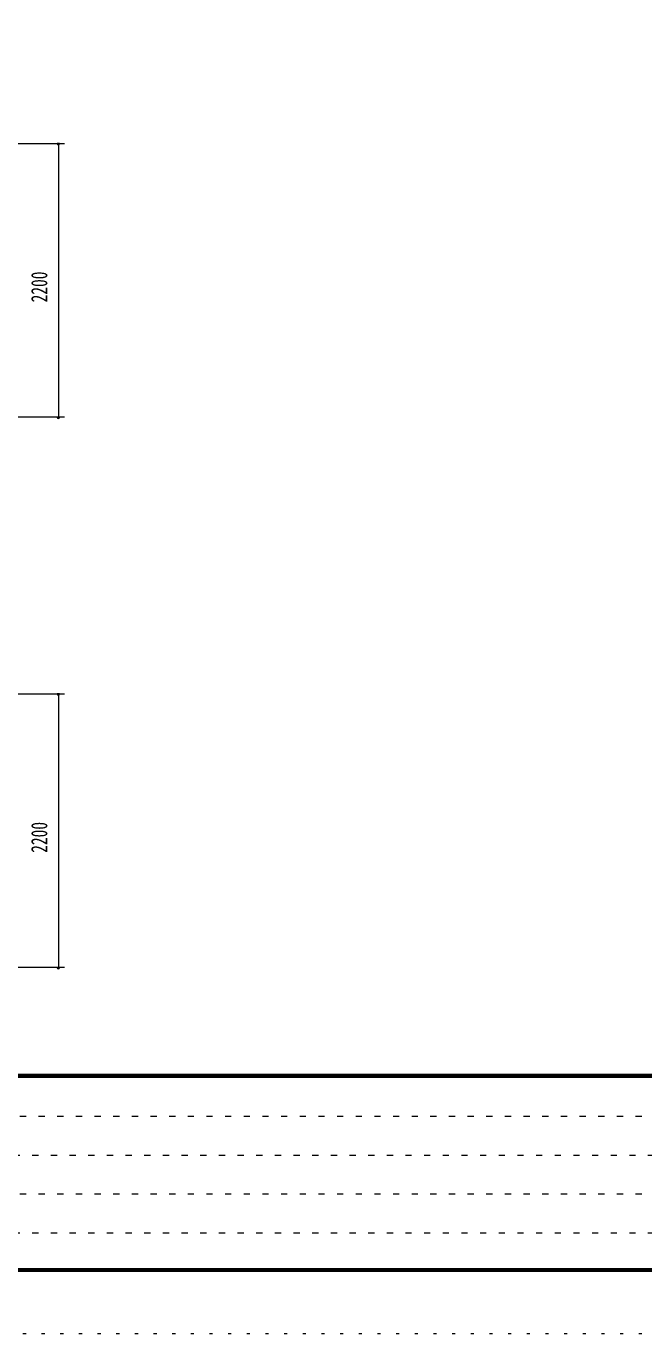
# Model space of a CAD drawing. Units: millimetres, scale not verified. Extents: x -22148 to 22152, y -10500 to 10500.
# Drawn here: x 2503 to 7469, y -10500 to 13 of the extents above; entities that cross this region are included whole.
import ezdxf
from ezdxf.enums import TextEntityAlignment as Align

# ---------------------------------------------------------------- set-up
doc = ezdxf.new("R2010")
doc.units = ezdxf.units.MM
doc.header["$LTSCALE"] = 50
doc.linetypes.add('USER1', pattern=[3, 1, -2])
doc.linetypes.add('USER5', pattern=[3, 0.5, -2.5])
for name, color, linetype, lineweight in [('0-5_1-5DIM', 3, 'Continuous', 18), ('0-D_F-F', 5, 'Continuous', 18), ('0-E_F-E_J_ADD', 5, 'USER5', 18)]:
    doc.layers.add(name, color=color, linetype=linetype, lineweight=lineweight)
doc.styles.add('ＭＳ ゴシック', font='')
doc.styles.get('ＭＳ ゴシック').set_extended_font_data('MS Gothic')

msp = doc.modelspace()

# ---------------------------------------------------------------- linework, layer by layer
at = {"layer": '0-5_1-5DIM'}
for p, q in [((1928.43, -930.32), (2811.43, -930.32)), ((2771.43, -930.32), (2751.43, -930.32)), ((2761.43, -930.32), (2761.43, -3130.32)), ((2811.43, -3130.32), (1928.43, -3130.32)), ((2771.43, -3130.32), (2751.43, -3130.32)), ((1928.43, -5355.32), (2811.43, -5355.32)), ((2771.43, -5355.33), (2751.43, -5355.33)), ((2761.43, -5355.32), (2761.43, -7555.32)), ((2811.43, -7555.32), (1928.43, -7555.32)), ((2771.43, -7555.32), (2751.43, -7555.32))]:
    msp.add_line(p, q, dxfattribs=at)
for centre in [(2761.43, -930.32), (2761.43, -3130.32), (2761.43, -5355.33), (2761.43, -7555.32)]:
    msp.add_arc(centre, 10, 180, 0, dxfattribs=at)
at = {"layer": '0-D_F-F'}
for p, q in [((21626.87, -8415), (-7023.12, -8415)), ((-7023.12, -8417.5), (21626.87, -8417.5)), ((21626.87, -8420), (-7023.12, -8420)), ((-7023.12, -8422.5), (21626.87, -8422.5)), ((21626.87, -8425), (-7023.12, -8425)), ((-7023.12, -8427.5), (21626.87, -8427.5)), ((21626.87, -8430), (-7023.12, -8430)), ((-7023.12, -8432.5), (21626.87, -8432.5)), ((21626.87, -8435), (-7023.12, -8435)), ((-7023.12, -8437.5), (21626.87, -8437.5)), ((21626.87, -8440), (-7023.12, -8440))]:
    msp.add_line(p, q, dxfattribs=at)
at = {"layer": '0-D_F-F', "color": 6, "linetype": 'USER1'}
for p, q in [((11201.88, -8752), (-7048.13, -8752)), ((-7048.13, -9064), (11201.88, -9064)), ((11201.88, -9376), (-7048.13, -9376)), ((-7048.13, -9688), (8693.88, -9688))]:
    msp.add_line(p, q, dxfattribs=at)
at = {"layer": '0-D_F-F'}
for points in [[(21651.87, -10000), (-7048.13, -10000), (-7048.13, 10100), (21651.87, 10100)], [(21649.37, -9997.5), (-7045.63, -9997.5), (-7045.63, 10097.5), (21649.37, 10097.5)], [(21646.87, -9995), (21646.87, 10095), (-7043.13, 10095), (-7043.13, -9995)], [(21644.37, -9992.5), (-7040.63, -9992.5), (-7040.63, 10092.5), (21644.37, 10092.5)], [(21641.87, -9990), (21641.87, 10090), (-7038.13, 10090), (-7038.13, -9990)], [(21639.37, -9987.5), (-7035.63, -9987.5), (-7035.63, 10087.5), (21639.37, 10087.5)], [(21636.87, -9985), (21636.87, 10085), (-7033.13, 10085), (-7033.13, -9985)], [(21634.37, -9982.5), (-7030.63, -9982.5), (-7030.63, 10082.5), (21634.37, 10082.5)], [(21631.87, -9980), (-7028.13, -9980), (-7028.13, 10080), (21631.87, 10080)], [(21629.37, -9977.5), (-7025.63, -9977.5), (-7025.63, 10077.5), (21629.37, 10077.5)], [(21626.87, -9975), (21626.87, 10075), (-7023.12, 10075), (-7023.12, -9975)]]:
    msp.add_lwpolyline(points, close=True, dxfattribs=at)
at = {"layer": '0-E_F-E_J_ADD'}
msp.add_lwpolyline([(22151.87, -10500), (-7548.13, -10500), (-7548.13, 10500), (22151.87, 10500)], close=True, dxfattribs=at)

# ---------------------------------------------------------------- texts
at = {"layer": '0-5_1-5DIM', "color": 7, "style": 'ＭＳ ゴシック', "width": 0.7}
for p in [(2711.43, -2207.74), (2711.43, -6632.75)]:
    msp.add_text('2200', height=130.2, rotation=90, dxfattribs=at).set_placement(p, align=Align.BOTTOM_LEFT)

doc.saveas('drawing.dxf')
